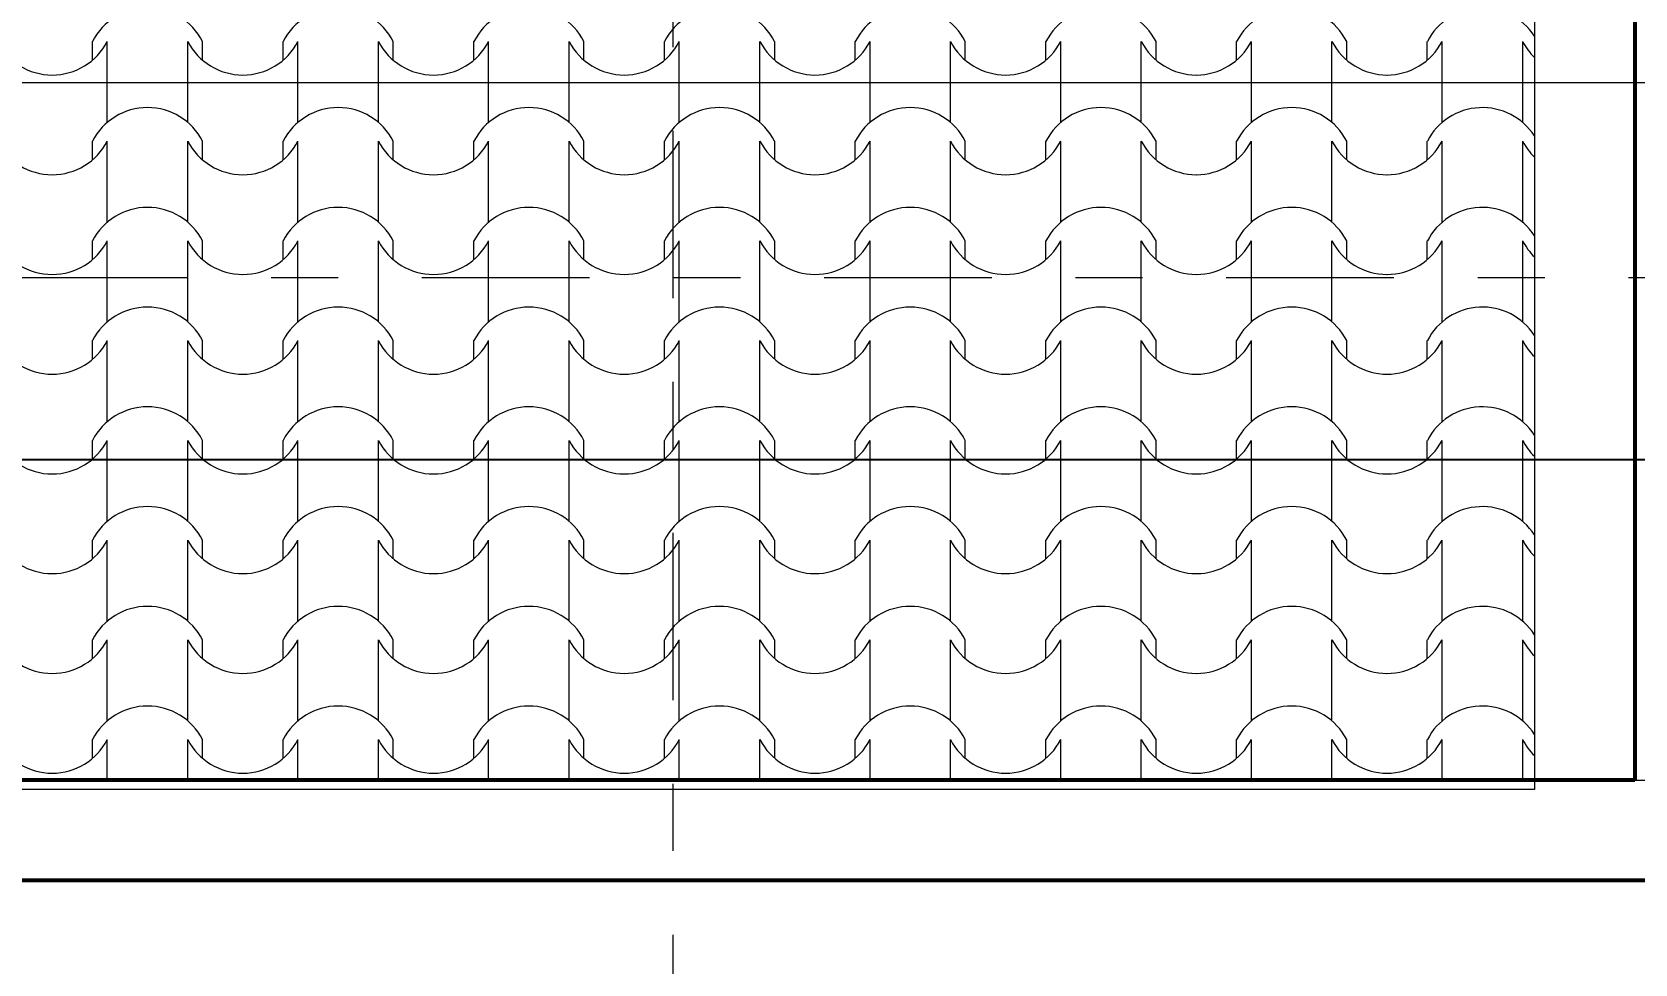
# Model space of a CAD drawing. Header units: metres. Extents: x -50 to 76, y -61 to 14.
# Drawn here: x 59.12 to 61.511, y -4.624 to -3.233 of the extents above; entities that cross this region are included whole.
import ezdxf

# ---------------------------------------------------------------- set-up
doc = ezdxf.new("R2010")
doc.units = ezdxf.units.M
doc.header["$MEASUREMENT"] = 0
doc.linetypes.add('CENTERX2', pattern=[4, 2.5, -0.5, 0.5, -0.5])
doc.linetypes.add('DASHDOT2', pattern=[0.5, 0.25, -0.125, 0, -0.125])
for name, color, linetype, lineweight in [('1 CORTES', 113, 'Continuous', 18), ('1 CUBIERTAS', 226, 'Continuous', 53), ('COTAS', 251, 'Continuous', 35), ('EJES', 251, 'CENTERX2', 0)]:
    doc.layers.add(name, color=color, linetype=linetype, lineweight=lineweight)
doc.layers.add('Nuevo_Estructura Compleja - Cubiertas', color=7, linetype='Continuous')
doc.layers.add('Nuevo_Estructura Compleja - Cubiertas_Pluma_Nº__92', color=7, linetype='Continuous', lineweight=13, true_color=0xbf8080)
doc.styles.add('cotas', font='romans.shx')
doc.dimstyles.new('COT-50', dxfattribs={"dimscale": 0.5, "dimtxt": 0.18, "dimasz": 0.05, "dimexe": 0.08, "dimexo": 0.1, "dimgap": 0.06, "dimtad": 1, "dimzin": 4, "dimdsep": 46, "dimtxsty": 'cotas', "dimblk1": 'COTA', "dimblk2": 'COTA', "dimsah": 1, "dimcen": 0.09, "dimse1": 1, "dimse2": 1, "dimclrd": 256, "dimclre": 253, "dimclrt": 14, "dimadec": 0, "dimazin": 0, "dimtfac": 1, "dimtix": 1, "dimtmove": 0, "dimatfit": 3, "dimldrblk": 'COTA', "dimfxl": 1, "dimtfill": 1, "dimtfillclr": 256, "dimtolj": 1, "dimtzin": 12, "dimarcsym": 0})

# ---------------------------------------------------------------- blocks, each defined once
blk = doc.blocks.new('*X26')
at = {"layer": 'Nuevo_Estructura Compleja - Cubiertas_Pluma_Nº__92', "color": 23, "linetype": 'Continuous', "lineweight": 13, "true_color": 0xbf8080}
for p, q in [((4.8989, -3.2753), (4.8989, -3.2475)), ((4.9209, -3.3079), (4.9209, -3.2475)), ((5.0411, -3.3079), (5.0411, -3.2475)), ((5.0631, -3.2753), (5.0631, -3.2475)), ((5.1834, -3.2753), (5.1834, -3.2475)), ((5.2054, -3.3079), (5.2054, -3.2475)), ((5.3256, -3.3079), (5.3256, -3.2475)), ((5.3476, -3.2753), (5.3476, -3.2475)), ((5.4678, -3.2753), (5.4678, -3.2475)), ((5.4898, -3.3079), (5.4898, -3.2475)), ((5.6101, -3.3079), (5.6101, -3.2475)), ((5.6321, -3.2753), (5.6321, -3.2475)), ((5.7523, -3.2753), (5.7523, -3.2475)), ((5.7743, -3.3079), (5.7743, -3.2475)), ((5.8946, -3.3079), (5.8946, -3.2475)), ((5.9166, -3.2753), (5.9166, -3.2475)), ((6.0368, -3.2753), (6.0368, -3.2475)), ((6.0588, -3.3079), (6.0588, -3.2475)), ((6.179, -3.3079), (6.179, -3.2475)), ((6.201, -3.2753), (6.201, -3.2475)), ((6.3213, -3.2753), (6.3213, -3.2475)), ((6.3433, -3.3079), (6.3433, -3.2475)), ((6.4635, -3.3079), (6.4635, -3.2475)), ((6.4855, -3.2753), (6.4855, -3.2475)), ((6.6058, -3.2753), (6.6058, -3.2475)), ((6.6278, -3.3079), (6.6278, -3.2475)), ((6.748, -3.3079), (6.748, -3.2475)), ((6.77, -3.2753), (6.77, -3.2475)), ((6.8902, -3.2753), (6.8902, -3.2475)), ((6.9122, -3.3079), (6.9122, -3.2475)), ((7.0325, -3.3079), (7.0325, -3.2475)), ((4.9209, -3.3683), (4.9209, -3.3079)), ((5.0411, -3.3683), (5.0411, -3.3079)), ((5.2054, -3.3683), (5.2054, -3.3079)), ((5.3256, -3.3683), (5.3256, -3.3079)), ((5.4898, -3.3683), (5.4898, -3.3079)), ((5.6101, -3.3683), (5.6101, -3.3079)), ((5.7743, -3.3683), (5.7743, -3.3079)), ((5.8946, -3.3683), (5.8946, -3.3079)), ((6.0588, -3.3683), (6.0588, -3.3079)), ((6.179, -3.3683), (6.179, -3.3079)), ((6.3433, -3.3683), (6.3433, -3.3079)), ((6.4635, -3.3683), (6.4635, -3.3079)), ((6.6278, -3.3683), (6.6278, -3.3079)), ((6.748, -3.3683), (6.748, -3.3079)), ((6.9122, -3.3683), (6.9122, -3.3079)), ((7.0325, -3.3683), (7.0325, -3.3079)), ((4.8989, -3.4241), (4.8989, -3.3964)), ((4.9209, -3.4568), (4.9209, -3.3964)), ((5.0411, -3.4568), (5.0411, -3.3964)), ((5.0631, -3.4241), (5.0631, -3.3964)), ((5.1834, -3.4241), (5.1834, -3.3964)), ((5.2054, -3.4568), (5.2054, -3.3964)), ((5.3256, -3.4568), (5.3256, -3.3964)), ((5.3476, -3.4241), (5.3476, -3.3964)), ((5.4678, -3.4241), (5.4678, -3.3964)), ((5.4898, -3.4568), (5.4898, -3.3964)), ((5.6101, -3.4568), (5.6101, -3.3964)), ((5.6321, -3.4241), (5.6321, -3.3964)), ((5.7523, -3.4241), (5.7523, -3.3964)), ((5.7743, -3.4568), (5.7743, -3.3964)), ((5.8946, -3.4568), (5.8946, -3.3964)), ((5.9166, -3.4241), (5.9166, -3.3964)), ((6.0368, -3.4241), (6.0368, -3.3964)), ((6.0588, -3.4568), (6.0588, -3.3964)), ((6.179, -3.4568), (6.179, -3.3964)), ((6.201, -3.4241), (6.201, -3.3964)), ((6.3213, -3.4241), (6.3213, -3.3964)), ((6.3433, -3.4568), (6.3433, -3.3964)), ((6.4635, -3.4568), (6.4635, -3.3964)), ((6.4855, -3.4241), (6.4855, -3.3964)), ((6.6058, -3.4241), (6.6058, -3.3964)), ((6.6278, -3.4568), (6.6278, -3.3964)), ((6.748, -3.4568), (6.748, -3.3964)), ((6.77, -3.4241), (6.77, -3.3964)), ((6.8902, -3.4241), (6.8902, -3.3964)), ((6.9122, -3.4568), (6.9122, -3.3964)), ((7.0325, -3.4568), (7.0325, -3.3964)), ((4.9209, -3.5171), (4.9209, -3.4568)), ((5.0411, -3.5171), (5.0411, -3.4568)), ((5.2054, -3.5171), (5.2054, -3.4568)), ((5.3256, -3.5171), (5.3256, -3.4568)), ((5.4898, -3.5171), (5.4898, -3.4568)), ((5.6101, -3.5171), (5.6101, -3.4568)), ((5.7743, -3.5171), (5.7743, -3.4568)), ((5.8946, -3.5171), (5.8946, -3.4568)), ((6.0588, -3.5171), (6.0588, -3.4568)), ((6.179, -3.5171), (6.179, -3.4568)), ((6.3433, -3.5171), (6.3433, -3.4568)), ((6.4635, -3.5171), (6.4635, -3.4568)), ((6.6278, -3.5171), (6.6278, -3.4568)), ((6.748, -3.5171), (6.748, -3.4568)), ((6.9122, -3.5171), (6.9122, -3.4568)), ((7.0325, -3.5171), (7.0325, -3.4568)), ((4.8989, -3.573), (4.8989, -3.5453)), ((4.9209, -3.6056), (4.9209, -3.5453)), ((5.0411, -3.6056), (5.0411, -3.5453)), ((5.0631, -3.573), (5.0631, -3.5453)), ((5.1834, -3.573), (5.1834, -3.5453)), ((5.2054, -3.6056), (5.2054, -3.5453)), ((5.3256, -3.6056), (5.3256, -3.5453)), ((5.3476, -3.573), (5.3476, -3.5453)), ((5.4678, -3.573), (5.4678, -3.5453)), ((5.4898, -3.6056), (5.4898, -3.5453)), ((5.6101, -3.6056), (5.6101, -3.5453)), ((5.6321, -3.573), (5.6321, -3.5453)), ((5.7523, -3.573), (5.7523, -3.5453)), ((5.7743, -3.6056), (5.7743, -3.5453)), ((5.8946, -3.6056), (5.8946, -3.5453)), ((5.9166, -3.573), (5.9166, -3.5453)), ((6.0368, -3.573), (6.0368, -3.5453)), ((6.0588, -3.6056), (6.0588, -3.5453)), ((6.179, -3.6056), (6.179, -3.5453)), ((6.201, -3.573), (6.201, -3.5453)), ((6.3213, -3.573), (6.3213, -3.5453)), ((6.3433, -3.6056), (6.3433, -3.5453)), ((6.4635, -3.6056), (6.4635, -3.5453)), ((6.4855, -3.573), (6.4855, -3.5453)), ((6.6058, -3.573), (6.6058, -3.5453)), ((6.6278, -3.6056), (6.6278, -3.5453)), ((6.748, -3.6056), (6.748, -3.5453)), ((6.77, -3.573), (6.77, -3.5453)), ((6.8902, -3.573), (6.8902, -3.5453)), ((6.9122, -3.6056), (6.9122, -3.5453)), ((7.0325, -3.6056), (7.0325, -3.5453)), ((4.9209, -3.666), (4.9209, -3.6056)), ((5.0411, -3.666), (5.0411, -3.6056)), ((5.2054, -3.666), (5.2054, -3.6056)), ((5.3256, -3.666), (5.3256, -3.6056)), ((5.4898, -3.666), (5.4898, -3.6056)), ((5.6101, -3.666), (5.6101, -3.6056)), ((5.7743, -3.666), (5.7743, -3.6056)), ((5.8946, -3.666), (5.8946, -3.6056)), ((6.0588, -3.666), (6.0588, -3.6056)), ((6.179, -3.666), (6.179, -3.6056)), ((6.3433, -3.666), (6.3433, -3.6056)), ((6.4635, -3.666), (6.4635, -3.6056)), ((6.6278, -3.666), (6.6278, -3.6056)), ((6.748, -3.666), (6.748, -3.6056)), ((6.9122, -3.666), (6.9122, -3.6056)), ((7.0325, -3.666), (7.0325, -3.6056)), ((4.8989, -3.7219), (4.8989, -3.6941)), ((4.9209, -3.7545), (4.9209, -3.6941)), ((5.0411, -3.7545), (5.0411, -3.6941)), ((5.0631, -3.7219), (5.0631, -3.6941)), ((5.1834, -3.7219), (5.1834, -3.6941)), ((5.2054, -3.7545), (5.2054, -3.6941)), ((5.3256, -3.7545), (5.3256, -3.6941)), ((5.3476, -3.7219), (5.3476, -3.6941)), ((5.4678, -3.7219), (5.4678, -3.6941)), ((5.4898, -3.7545), (5.4898, -3.6941)), ((5.6101, -3.7545), (5.6101, -3.6941)), ((5.6321, -3.7219), (5.6321, -3.6941)), ((5.7523, -3.7219), (5.7523, -3.6941)), ((5.7743, -3.7545), (5.7743, -3.6941)), ((5.8946, -3.7545), (5.8946, -3.6941)), ((5.9166, -3.7219), (5.9166, -3.6941)), ((6.0368, -3.7219), (6.0368, -3.6941)), ((6.0588, -3.7545), (6.0588, -3.6941)), ((6.179, -3.7545), (6.179, -3.6941)), ((6.201, -3.7219), (6.201, -3.6941)), ((6.3213, -3.7219), (6.3213, -3.6941)), ((6.3433, -3.7545), (6.3433, -3.6941)), ((6.4635, -3.7545), (6.4635, -3.6941)), ((6.4855, -3.7219), (6.4855, -3.6941)), ((6.6058, -3.7219), (6.6058, -3.6941)), ((6.6278, -3.7545), (6.6278, -3.6941)), ((6.748, -3.7545), (6.748, -3.6941)), ((6.77, -3.7219), (6.77, -3.6941)), ((6.8902, -3.7219), (6.8902, -3.6941)), ((6.9122, -3.7545), (6.9122, -3.6941)), ((7.0325, -3.7545), (7.0325, -3.6941)), ((4.9209, -3.8149), (4.9209, -3.7545)), ((5.0411, -3.8149), (5.0411, -3.7545)), ((5.2054, -3.8149), (5.2054, -3.7545)), ((5.3256, -3.8149), (5.3256, -3.7545)), ((5.4898, -3.8149), (5.4898, -3.7545)), ((5.6101, -3.8149), (5.6101, -3.7545)), ((5.7743, -3.8149), (5.7743, -3.7545)), ((5.8946, -3.8149), (5.8946, -3.7545)), ((6.0588, -3.8149), (6.0588, -3.7545)), ((6.179, -3.8149), (6.179, -3.7545)), ((6.3433, -3.8149), (6.3433, -3.7545)), ((6.4635, -3.8149), (6.4635, -3.7545)), ((6.6278, -3.8149), (6.6278, -3.7545)), ((6.748, -3.8149), (6.748, -3.7545)), ((6.9122, -3.8149), (6.9122, -3.7545)), ((7.0325, -3.8149), (7.0325, -3.7545)), ((4.8989, -3.8708), (4.8989, -3.843)), ((4.9209, -3.9034), (4.9209, -3.843)), ((5.0411, -3.9034), (5.0411, -3.843)), ((5.0631, -3.8708), (5.0631, -3.843)), ((5.1834, -3.8708), (5.1834, -3.843)), ((5.2054, -3.9034), (5.2054, -3.843)), ((5.3256, -3.9034), (5.3256, -3.843)), ((5.3476, -3.8708), (5.3476, -3.843)), ((5.4678, -3.8708), (5.4678, -3.843)), ((5.4898, -3.9034), (5.4898, -3.843)), ((5.6101, -3.9034), (5.6101, -3.843)), ((5.6321, -3.8708), (5.6321, -3.843)), ((5.7523, -3.8708), (5.7523, -3.843)), ((5.7743, -3.9034), (5.7743, -3.843)), ((5.8946, -3.9034), (5.8946, -3.843)), ((5.9166, -3.8708), (5.9166, -3.843)), ((6.0368, -3.8708), (6.0368, -3.843)), ((6.0588, -3.9034), (6.0588, -3.843)), ((6.179, -3.9034), (6.179, -3.843)), ((6.201, -3.8708), (6.201, -3.843)), ((6.3213, -3.8708), (6.3213, -3.843)), ((6.3433, -3.9034), (6.3433, -3.843)), ((6.4635, -3.9034), (6.4635, -3.843)), ((6.4855, -3.8708), (6.4855, -3.843)), ((6.6058, -3.8708), (6.6058, -3.843)), ((6.6278, -3.9034), (6.6278, -3.843)), ((6.748, -3.9034), (6.748, -3.843)), ((6.77, -3.8708), (6.77, -3.843)), ((6.8902, -3.8708), (6.8902, -3.843)), ((6.9122, -3.9034), (6.9122, -3.843)), ((7.0325, -3.9034), (7.0325, -3.843)), ((4.9209, -3.9638), (4.9209, -3.9034)), ((5.0411, -3.9638), (5.0411, -3.9034)), ((5.2054, -3.9638), (5.2054, -3.9034)), ((5.3256, -3.9638), (5.3256, -3.9034)), ((5.4898, -3.9638), (5.4898, -3.9034)), ((5.6101, -3.9638), (5.6101, -3.9034)), ((5.7743, -3.9638), (5.7743, -3.9034)), ((5.8946, -3.9638), (5.8946, -3.9034)), ((6.0588, -3.9638), (6.0588, -3.9034)), ((6.179, -3.9638), (6.179, -3.9034)), ((6.3433, -3.9638), (6.3433, -3.9034)), ((6.4635, -3.9638), (6.4635, -3.9034)), ((6.6278, -3.9638), (6.6278, -3.9034)), ((6.748, -3.9638), (6.748, -3.9034)), ((6.9122, -3.9638), (6.9122, -3.9034)), ((7.0325, -3.9638), (7.0325, -3.9034)), ((4.8989, -4.0196), (4.8989, -3.9919)), ((4.9209, -4.0523), (4.9209, -3.9919)), ((5.0411, -4.0523), (5.0411, -3.9919)), ((5.0631, -4.0196), (5.0631, -3.9919)), ((5.1834, -4.0196), (5.1834, -3.9919)), ((5.2054, -4.0523), (5.2054, -3.9919)), ((5.3256, -4.0523), (5.3256, -3.9919)), ((5.3476, -4.0196), (5.3476, -3.9919)), ((5.4678, -4.0196), (5.4678, -3.9919)), ((5.4898, -4.0523), (5.4898, -3.9919)), ((5.6101, -4.0523), (5.6101, -3.9919)), ((5.6321, -4.0196), (5.6321, -3.9919)), ((5.7523, -4.0196), (5.7523, -3.9919)), ((5.7743, -4.0523), (5.7743, -3.9919)), ((5.8946, -4.0523), (5.8946, -3.9919)), ((5.9166, -4.0196), (5.9166, -3.9919)), ((6.0368, -4.0196), (6.0368, -3.9919)), ((6.0588, -4.0523), (6.0588, -3.9919)), ((6.179, -4.0523), (6.179, -3.9919)), ((6.201, -4.0196), (6.201, -3.9919)), ((6.3213, -4.0196), (6.3213, -3.9919)), ((6.3433, -4.0523), (6.3433, -3.9919)), ((6.4635, -4.0523), (6.4635, -3.9919)), ((6.4855, -4.0196), (6.4855, -3.9919)), ((6.6058, -4.0196), (6.6058, -3.9919)), ((6.6278, -4.0523), (6.6278, -3.9919)), ((6.748, -4.0523), (6.748, -3.9919)), ((6.77, -4.0196), (6.77, -3.9919)), ((6.8902, -4.0196), (6.8902, -3.9919)), ((6.9122, -4.0523), (6.9122, -3.9919)), ((7.0325, -4.0523), (7.0325, -3.9919)), ((4.9209, -4.1126), (4.9209, -4.0523)), ((5.0411, -4.1126), (5.0411, -4.0523)), ((5.2054, -4.1126), (5.2054, -4.0523)), ((5.3256, -4.1126), (5.3256, -4.0523)), ((5.4898, -4.1126), (5.4898, -4.0523)), ((5.6101, -4.1126), (5.6101, -4.0523)), ((5.7743, -4.1126), (5.7743, -4.0523)), ((5.8946, -4.1126), (5.8946, -4.0523)), ((6.0588, -4.1126), (6.0588, -4.0523)), ((6.179, -4.1126), (6.179, -4.0523)), ((6.3433, -4.1126), (6.3433, -4.0523)), ((6.4635, -4.1126), (6.4635, -4.0523)), ((6.6278, -4.1126), (6.6278, -4.0523)), ((6.748, -4.1126), (6.748, -4.0523)), ((6.9122, -4.1126), (6.9122, -4.0523)), ((7.0325, -4.1126), (7.0325, -4.0523)), ((4.8989, -4.1685), (4.8989, -4.1408)), ((4.9209, -4.2011), (4.9209, -4.1408)), ((5.0411, -4.2011), (5.0411, -4.1408)), ((5.0631, -4.1685), (5.0631, -4.1408)), ((5.1834, -4.1685), (5.1834, -4.1408)), ((5.2054, -4.2011), (5.2054, -4.1408)), ((5.3256, -4.2011), (5.3256, -4.1408)), ((5.3476, -4.1685), (5.3476, -4.1408)), ((5.4678, -4.1685), (5.4678, -4.1408)), ((5.4898, -4.2011), (5.4898, -4.1408)), ((5.6101, -4.2011), (5.6101, -4.1408)), ((5.6321, -4.1685), (5.6321, -4.1408)), ((5.7523, -4.1685), (5.7523, -4.1408)), ((5.7743, -4.2011), (5.7743, -4.1408)), ((5.8946, -4.2011), (5.8946, -4.1408)), ((5.9166, -4.1685), (5.9166, -4.1408)), ((6.0368, -4.1685), (6.0368, -4.1408)), ((6.0588, -4.2011), (6.0588, -4.1408)), ((6.179, -4.2011), (6.179, -4.1408)), ((6.201, -4.1685), (6.201, -4.1408)), ((6.3213, -4.1685), (6.3213, -4.1408)), ((6.3433, -4.2011), (6.3433, -4.1408)), ((6.4635, -4.2011), (6.4635, -4.1408)), ((6.4855, -4.1685), (6.4855, -4.1408)), ((6.6058, -4.1685), (6.6058, -4.1408)), ((6.6278, -4.2011), (6.6278, -4.1408)), ((6.748, -4.2011), (6.748, -4.1408)), ((6.77, -4.1685), (6.77, -4.1408)), ((6.8902, -4.1685), (6.8902, -4.1408)), ((6.9122, -4.2011), (6.9122, -4.1408)), ((7.0325, -4.2011), (7.0325, -4.1408)), ((4.9209, -4.2615), (4.9209, -4.2011)), ((5.0411, -4.2615), (5.0411, -4.2011)), ((5.2054, -4.2615), (5.2054, -4.2011)), ((5.3256, -4.2615), (5.3256, -4.2011)), ((5.4898, -4.2615), (5.4898, -4.2011)), ((5.6101, -4.2615), (5.6101, -4.2011)), ((5.7743, -4.2615), (5.7743, -4.2011)), ((5.8946, -4.2615), (5.8946, -4.2011)), ((6.0588, -4.2615), (6.0588, -4.2011)), ((6.179, -4.2615), (6.179, -4.2011)), ((6.3433, -4.2615), (6.3433, -4.2011)), ((6.4635, -4.2615), (6.4635, -4.2011)), ((6.6278, -4.2615), (6.6278, -4.2011)), ((6.748, -4.2615), (6.748, -4.2011)), ((6.9122, -4.2615), (6.9122, -4.2011)), ((7.0325, -4.2615), (7.0325, -4.2011)), ((4.8989, -4.3174), (4.8989, -4.2896)), ((4.9209, -4.35), (4.9209, -4.2896)), ((5.0411, -4.35), (5.0411, -4.2896)), ((5.0631, -4.3174), (5.0631, -4.2896)), ((5.1834, -4.3174), (5.1834, -4.2896)), ((5.2054, -4.35), (5.2054, -4.2896)), ((5.3256, -4.35), (5.3256, -4.2896)), ((5.3476, -4.3174), (5.3476, -4.2896)), ((5.4678, -4.3174), (5.4678, -4.2896)), ((5.4898, -4.35), (5.4898, -4.2896)), ((5.6101, -4.35), (5.6101, -4.2896)), ((5.6321, -4.3174), (5.6321, -4.2896)), ((5.7523, -4.3174), (5.7523, -4.2896)), ((5.7743, -4.35), (5.7743, -4.2896)), ((5.8946, -4.35), (5.8946, -4.2896)), ((5.9166, -4.3174), (5.9166, -4.2896)), ((6.0368, -4.3174), (6.0368, -4.2896)), ((6.0588, -4.35), (6.0588, -4.2896)), ((6.179, -4.35), (6.179, -4.2896)), ((6.201, -4.3174), (6.201, -4.2896)), ((6.3213, -4.3174), (6.3213, -4.2896)), ((6.3433, -4.35), (6.3433, -4.2896)), ((6.4635, -4.35), (6.4635, -4.2896)), ((6.4855, -4.3174), (6.4855, -4.2896)), ((6.6058, -4.3174), (6.6058, -4.2896)), ((6.6278, -4.35), (6.6278, -4.2896)), ((6.748, -4.35), (6.748, -4.2896)), ((6.77, -4.3174), (6.77, -4.2896)), ((6.8902, -4.3174), (6.8902, -4.2896)), ((6.9122, -4.35), (6.9122, -4.2896)), ((7.0325, -4.35), (7.0325, -4.2896))]:
    blk.add_line(p, q, dxfattribs=at)
for centre, major_axis, start_param, end_param in [((4.981, -3.2884), (0.0919, 0), 0.466079, 2.675513), ((5.2655, -3.2884), (0.0919, 0), 0.466079, 2.675513), ((5.55, -3.2884), (0.0919, 0), 0.466079, 2.675513), ((5.8344, -3.2884), (0.0919, 0), 0.466079, 2.675513), ((6.1189, -3.2884), (0.0919, 0), 0.466079, 2.675513), ((6.4034, -3.2884), (0.0919, 0), 0.466079, 2.675513), ((6.6879, -3.2884), (0.0919, 0), 0.466079, 2.675513), ((6.9724, -3.2884), (0.0919, 0), 0.56502, 2.675513), ((4.839, -3.206), (0.0925, 0), 3.612631, 4.709413), ((4.8385, -3.206), (0.0925, 0), 4.715365, 5.812147), ((5.1235, -3.206), (0.0925, 0), 3.612631, 4.709413), ((5.123, -3.206), (0.0925, 0), 4.715365, 5.812147), ((5.408, -3.206), (0.0925, 0), 3.612631, 4.709413), ((5.4074, -3.206), (0.0925, 0), 4.715365, 5.812147), ((5.6925, -3.206), (0.0925, 0), 3.612631, 4.709413), ((5.6919, -3.206), (0.0925, 0), 4.715365, 5.812147), ((5.977, -3.206), (0.0925, 0), 3.612631, 4.709413), ((5.9764, -3.206), (0.0925, 0), 4.715365, 5.812147), ((6.2614, -3.206), (0.0925, 0), 3.612631, 4.709413), ((6.2609, -3.206), (0.0925, 0), 4.715365, 5.812147), ((6.5459, -3.206), (0.0925, 0), 3.612631, 4.709413), ((6.5454, -3.206), (0.0925, 0), 4.715365, 5.812147), ((6.8304, -3.206), (0.0925, 0), 3.612631, 4.709413), ((6.8298, -3.206), (0.0925, 0), 4.715365, 5.812147), ((7.1149, -3.206), (0.0925, 0), 3.612631, 3.934748), ((4.981, -3.4373), (0.0919, 0), 0.466079, 2.675513), ((5.2655, -3.4373), (0.0919, 0), 0.466079, 2.675513), ((5.55, -3.4373), (0.0919, 0), 0.466079, 2.675513), ((5.8344, -3.4373), (0.0919, 0), 0.466079, 2.675513), ((6.1189, -3.4373), (0.0919, 0), 0.466079, 2.675513), ((6.4034, -3.4373), (0.0919, 0), 0.466079, 2.675513), ((6.6879, -3.4373), (0.0919, 0), 0.466079, 2.675513), ((6.9724, -3.4373), (0.0919, 0), 0.56502, 2.675513), ((4.839, -3.3548), (0.0925, 0), 3.612631, 4.709413), ((4.8385, -3.3548), (0.0925, 0), 4.715365, 5.812147), ((5.1235, -3.3548), (0.0925, 0), 3.612631, 4.709413), ((5.123, -3.3548), (0.0925, 0), 4.715365, 5.812147), ((5.408, -3.3548), (0.0925, 0), 3.612631, 4.709413), ((5.4074, -3.3548), (0.0925, 0), 4.715365, 5.812147), ((5.6925, -3.3548), (0.0925, 0), 3.612631, 4.709413), ((5.6919, -3.3548), (0.0925, 0), 4.715365, 5.812147), ((5.977, -3.3548), (0.0925, 0), 3.612631, 4.709413), ((5.9764, -3.3548), (0.0925, 0), 4.715365, 5.812147), ((6.2614, -3.3548), (0.0925, 0), 3.612631, 4.709413), ((6.2609, -3.3548), (0.0925, 0), 4.715365, 5.812147), ((6.5459, -3.3548), (0.0925, 0), 3.612631, 4.709413), ((6.5454, -3.3548), (0.0925, 0), 4.715365, 5.812147), ((6.8304, -3.3548), (0.0925, 0), 3.612631, 4.709413), ((6.8298, -3.3548), (0.0925, 0), 4.715365, 5.812147), ((7.1149, -3.3548), (0.0925, 0), 3.612631, 3.934748), ((4.981, -3.5862), (0.0919, 0), 0.466079, 2.675513), ((5.2655, -3.5862), (0.0919, 0), 0.466079, 2.675513), ((5.55, -3.5862), (0.0919, 0), 0.466079, 2.675513), ((5.8344, -3.5862), (0.0919, 0), 0.466079, 2.675513), ((6.1189, -3.5862), (0.0919, 0), 0.466079, 2.675513), ((6.4034, -3.5862), (0.0919, 0), 0.466079, 2.675513), ((6.6879, -3.5862), (0.0919, 0), 0.466079, 2.675513), ((6.9724, -3.5862), (0.0919, 0), 0.56502, 2.675513), ((4.839, -3.5037), (0.0925, 0), 3.612631, 4.709413), ((4.8385, -3.5037), (0.0925, 0), 4.715365, 5.812147), ((5.1235, -3.5037), (0.0925, 0), 3.612631, 4.709413), ((5.123, -3.5037), (0.0925, 0), 4.715365, 5.812147), ((5.408, -3.5037), (0.0925, 0), 3.612631, 4.709413), ((5.4074, -3.5037), (0.0925, 0), 4.715365, 5.812147), ((5.6925, -3.5037), (0.0925, 0), 3.612631, 4.709413), ((5.6919, -3.5037), (0.0925, 0), 4.715365, 5.812147), ((5.977, -3.5037), (0.0925, 0), 3.612631, 4.709413), ((5.9764, -3.5037), (0.0925, 0), 4.715365, 5.812147), ((6.2614, -3.5037), (0.0925, 0), 3.612631, 4.709413), ((6.2609, -3.5037), (0.0925, 0), 4.715365, 5.812147), ((6.5459, -3.5037), (0.0925, 0), 3.612631, 4.709413), ((6.5454, -3.5037), (0.0925, 0), 4.715365, 5.812147), ((6.8304, -3.5037), (0.0925, 0), 3.612631, 4.709413), ((6.8298, -3.5037), (0.0925, 0), 4.715365, 5.812147), ((7.1149, -3.5037), (0.0925, 0), 3.612631, 3.934748), ((4.981, -3.735), (0.0919, 0), 0.466079, 2.675513), ((5.2655, -3.735), (0.0919, 0), 0.466079, 2.675513), ((5.55, -3.735), (0.0919, 0), 0.466079, 2.675513), ((5.8344, -3.735), (0.0919, 0), 0.466079, 2.675513), ((6.1189, -3.735), (0.0919, 0), 0.466079, 2.675513), ((6.4034, -3.735), (0.0919, 0), 0.466079, 2.675513), ((6.6879, -3.735), (0.0919, 0), 0.466079, 2.675513), ((6.9724, -3.735), (0.0919, 0), 0.56502, 2.675513), ((4.839, -3.6526), (0.0925, 0), 3.612631, 4.709413), ((4.8385, -3.6526), (0.0925, 0), 4.715365, 5.812147), ((5.1235, -3.6526), (0.0925, 0), 3.612631, 4.709413), ((5.123, -3.6526), (0.0925, 0), 4.715365, 5.812147), ((5.408, -3.6526), (0.0925, 0), 3.612631, 4.709413), ((5.4074, -3.6526), (0.0925, 0), 4.715365, 5.812147), ((5.6925, -3.6526), (0.0925, 0), 3.612631, 4.709413), ((5.6919, -3.6526), (0.0925, 0), 4.715365, 5.812147), ((5.977, -3.6526), (0.0925, 0), 3.612631, 4.709413), ((5.9764, -3.6526), (0.0925, 0), 4.715365, 5.812147), ((6.2614, -3.6526), (0.0925, 0), 3.612631, 4.709413), ((6.2609, -3.6526), (0.0925, 0), 4.715365, 5.812147), ((6.5459, -3.6526), (0.0925, 0), 3.612631, 4.709413), ((6.5454, -3.6526), (0.0925, 0), 4.715365, 5.812147), ((6.8304, -3.6526), (0.0925, 0), 3.612631, 4.709413), ((6.8298, -3.6526), (0.0925, 0), 4.715365, 5.812147), ((7.1149, -3.6526), (0.0925, 0), 3.612631, 3.934748), ((4.981, -3.8839), (0.0919, 0), 0.466079, 2.675513), ((5.2655, -3.8839), (0.0919, 0), 0.466079, 2.675513), ((5.55, -3.8839), (0.0919, 0), 0.466079, 2.675513), ((5.8344, -3.8839), (0.0919, 0), 0.466079, 2.675513), ((6.1189, -3.8839), (0.0919, 0), 0.466079, 2.675513), ((6.4034, -3.8839), (0.0919, 0), 0.466079, 2.675513), ((6.6879, -3.8839), (0.0919, 0), 0.466079, 2.675513), ((6.9724, -3.8839), (0.0919, 0), 0.56502, 2.675513), ((4.839, -3.8015), (0.0925, 0), 3.612631, 4.709413), ((4.8385, -3.8015), (0.0925, 0), 4.715365, 5.812147), ((5.1235, -3.8015), (0.0925, 0), 3.612631, 4.709413), ((5.123, -3.8015), (0.0925, 0), 4.715365, 5.812147), ((5.408, -3.8015), (0.0925, 0), 3.612631, 4.709413), ((5.4074, -3.8015), (0.0925, 0), 4.715365, 5.812147), ((5.6925, -3.8015), (0.0925, 0), 3.612631, 4.709413), ((5.6919, -3.8015), (0.0925, 0), 4.715365, 5.812147), ((5.977, -3.8015), (0.0925, 0), 3.612631, 4.709413), ((5.9764, -3.8015), (0.0925, 0), 4.715365, 5.812147), ((6.2614, -3.8015), (0.0925, 0), 3.612631, 4.709413), ((6.2609, -3.8015), (0.0925, 0), 4.715365, 5.812147), ((6.5459, -3.8015), (0.0925, 0), 3.612631, 4.709413), ((6.5454, -3.8015), (0.0925, 0), 4.715365, 5.812147), ((6.8304, -3.8015), (0.0925, 0), 3.612631, 4.709413), ((6.8298, -3.8015), (0.0925, 0), 4.715365, 5.812147), ((7.1149, -3.8015), (0.0925, 0), 3.612631, 3.934748), ((4.981, -4.0328), (0.0919, 0), 0.466079, 2.675513), ((5.2655, -4.0328), (0.0919, 0), 0.466079, 2.675513), ((5.55, -4.0328), (0.0919, 0), 0.466079, 2.675513), ((5.8344, -4.0328), (0.0919, 0), 0.466079, 2.675513), ((6.1189, -4.0328), (0.0919, 0), 0.466079, 2.675513), ((6.4034, -4.0328), (0.0919, 0), 0.466079, 2.675513), ((6.6879, -4.0328), (0.0919, 0), 0.466079, 2.675513), ((6.9724, -4.0328), (0.0919, 0), 0.56502, 2.675513), ((4.839, -3.9503), (0.0925, 0), 3.612631, 4.709413), ((4.8385, -3.9503), (0.0925, 0), 4.715365, 5.812147), ((5.1235, -3.9503), (0.0925, 0), 3.612631, 4.709413), ((5.123, -3.9503), (0.0925, 0), 4.715365, 5.812147), ((5.408, -3.9503), (0.0925, 0), 3.612631, 4.709413), ((5.4074, -3.9503), (0.0925, 0), 4.715365, 5.812147), ((5.6925, -3.9503), (0.0925, 0), 3.612631, 4.709413), ((5.6919, -3.9503), (0.0925, 0), 4.715365, 5.812147), ((5.977, -3.9503), (0.0925, 0), 3.612631, 4.709413), ((5.9764, -3.9503), (0.0925, 0), 4.715365, 5.812147), ((6.2614, -3.9503), (0.0925, 0), 3.612631, 4.709413), ((6.2609, -3.9503), (0.0925, 0), 4.715365, 5.812147), ((6.5459, -3.9503), (0.0925, 0), 3.612631, 4.709413), ((6.5454, -3.9503), (0.0925, 0), 4.715365, 5.812147), ((6.8304, -3.9503), (0.0925, 0), 3.612631, 4.709413), ((6.8298, -3.9503), (0.0925, 0), 4.715365, 5.812147), ((7.1149, -3.9503), (0.0925, 0), 3.612631, 3.934748), ((6.9724, -4.1817), (0.0919, 0), 0.56502, 2.675513), ((4.981, -4.1817), (0.0919, 0), 0.466079, 2.675513), ((5.2655, -4.1817), (0.0919, 0), 0.466079, 2.675513), ((5.55, -4.1817), (0.0919, 0), 0.466079, 2.675513), ((5.8344, -4.1817), (0.0919, 0), 0.466079, 2.675513), ((6.1189, -4.1817), (0.0919, 0), 0.466079, 2.675513), ((6.4034, -4.1817), (0.0919, 0), 0.466079, 2.675513), ((6.6879, -4.1817), (0.0919, 0), 0.466079, 2.675513), ((4.839, -4.0992), (0.0925, 0), 3.612631, 4.709413), ((4.8385, -4.0992), (0.0925, 0), 4.715365, 5.812147), ((5.1235, -4.0992), (0.0925, 0), 3.612631, 4.709413), ((5.123, -4.0992), (0.0925, 0), 4.715365, 5.812147), ((5.408, -4.0992), (0.0925, 0), 3.612631, 4.709413), ((5.4074, -4.0992), (0.0925, 0), 4.715365, 5.812147), ((5.6925, -4.0992), (0.0925, 0), 3.612631, 4.709413), ((5.6919, -4.0992), (0.0925, 0), 4.715365, 5.812147), ((5.977, -4.0992), (0.0925, 0), 3.612631, 4.709413), ((5.9764, -4.0992), (0.0925, 0), 4.715365, 5.812147), ((6.2614, -4.0992), (0.0925, 0), 3.612631, 4.709413), ((6.2609, -4.0992), (0.0925, 0), 4.715365, 5.812147), ((6.5459, -4.0992), (0.0925, 0), 3.612631, 4.709413), ((6.5454, -4.0992), (0.0925, 0), 4.715365, 5.812147), ((6.8304, -4.0992), (0.0925, 0), 3.612631, 4.709413), ((6.8298, -4.0992), (0.0925, 0), 4.715365, 5.812147), ((7.1149, -4.0992), (0.0925, 0), 3.612631, 3.934748), ((4.981, -4.3305), (0.0919, 0), 0.466079, 2.675513), ((5.2655, -4.3305), (0.0919, 0), 0.466079, 2.675513), ((5.55, -4.3305), (0.0919, 0), 0.466079, 2.675513), ((5.8344, -4.3305), (0.0919, 0), 0.466079, 2.675513), ((6.1189, -4.3305), (0.0919, 0), 0.466079, 2.675513), ((6.4034, -4.3305), (0.0919, 0), 0.466079, 2.675513), ((6.6879, -4.3305), (0.0919, 0), 0.466079, 2.675513), ((6.9724, -4.3305), (0.0919, 0), 0.56502, 2.675513), ((4.839, -4.2481), (0.0925, 0), 3.612631, 4.709413), ((4.8385, -4.2481), (0.0925, 0), 4.715365, 5.812147), ((5.1235, -4.2481), (0.0925, 0), 3.612631, 4.709413), ((5.123, -4.2481), (0.0925, 0), 4.715365, 5.812147), ((5.408, -4.2481), (0.0925, 0), 3.612631, 4.709413), ((5.4074, -4.2481), (0.0925, 0), 4.715365, 5.812147), ((5.6925, -4.2481), (0.0925, 0), 3.612631, 4.709413), ((5.6919, -4.2481), (0.0925, 0), 4.715365, 5.812147), ((5.977, -4.2481), (0.0925, 0), 3.612631, 4.709413), ((5.9764, -4.2481), (0.0925, 0), 4.715365, 5.812147), ((6.2614, -4.2481), (0.0925, 0), 3.612631, 4.709413), ((6.2609, -4.2481), (0.0925, 0), 4.715365, 5.812147), ((6.5459, -4.2481), (0.0925, 0), 3.612631, 4.709413), ((6.5454, -4.2481), (0.0925, 0), 4.715365, 5.812147), ((6.8304, -4.2481), (0.0925, 0), 3.612631, 4.709413), ((6.8298, -4.2481), (0.0925, 0), 4.715365, 5.812147), ((7.1149, -4.2481), (0.0925, 0), 3.612631, 3.934748)]:
    blk.add_ellipse(centre, major_axis=major_axis, ratio=0.990268, start_param=start_param, end_param=end_param, dxfattribs=at)
blk = doc.blocks.new('Cubierta_1', base_point=(-4.2, -4.35))
at = {"layer": 'Nuevo_Estructura Compleja - Cubiertas_Pluma_Nº__92', "color": 23, "linetype": 'Continuous', "lineweight": 13, "true_color": 0xbf8080, "flags": 128}
for points in [[(7.05, 0.8475), (7.05, -4.35)], [(7.05, -4.35), (-4.2, -4.35)], [(7.05, -4.35), (7.05, -4.3639)], [(7.05, -4.3639), (-4.2, -4.3639)]]:
    blk.add_lwpolyline(points, dxfattribs=at)
at = {"layer": 'Nuevo_Estructura Compleja - Cubiertas', "color": 23, "linetype": 'Continuous', "lineweight": 13, "true_color": 0xbf8080}
blk.add_blockref('*X26', (0, 0), dxfattribs=at)
blk = doc.blocks.new('COTA')
for p, q in [((0, 1.5), (0, -1.5)), ((-1, 0), (1, 0))]:
    blk.add_line(p, q)
blk.add_circle((0, 0), 0.5)
blk = doc.blocks.new('*D619')
at = {"layer": 'COTAS', "lineweight": -2, "transparency": 16777216}
blk.add_line((49.9859, -3.8714), (61.6359, -3.8714), dxfattribs=at)
at = {"layer": 'Defpoints', "color": 0, "transparency": 16777216}
for p in [(61.6609, -3.8714), (49.9609, -4.5), (61.6609, -4.5)]:
    blk.add_point(p, dxfattribs=at)
at = {"layer": 'COTAS', "lineweight": -2, "transparency": 16777216, "xscale": 0.025, "yscale": 0.025, "zscale": 0.025, "rotation": 180}
blk.add_blockref('COTA', (49.9609, -3.8714), dxfattribs=at)
at = {"layer": 'COTAS', "lineweight": -2, "transparency": 16777216, "xscale": 0.025, "yscale": 0.025, "zscale": 0.025}
blk.add_blockref('COTA', (61.6609, -3.8714), dxfattribs=at)
at = {"layer": 'COTAS', "color": 14, "transparency": 16777216, "insert": (55.8109, -3.7964), "char_height": 0.09, "attachment_point": 5, "style": 'cotas', "bg_fill": 3, "box_fill_scale": 1.25, "bg_fill_color": 256, "bg_fill_true_color": 13158600, "bg_fill_transparency": 0}
blk.add_mtext('\\A1;11.70', dxfattribs=at)
blk = doc.blocks.new('*D657')
at = {"layer": 'COTAS', "lineweight": -2, "transparency": 16777216}
blk.add_line((56.7241, 0.575), (56.7241, -4.325), dxfattribs=at)
at = {"layer": 'Defpoints', "color": 0, "transparency": 16777216}
for p in [(61.5109, 0.6), (56.7241, -4.35), (61.5109, -4.35)]:
    blk.add_point(p, dxfattribs=at)
at = {"layer": 'COTAS', "lineweight": -2, "transparency": 16777216, "xscale": 0.025, "yscale": 0.025, "zscale": 0.025}
for p, rotation in [((56.7241, 0.6), 90), ((56.7241, -4.35), 270)]:
    blk.add_blockref('COTA', p, dxfattribs=dict(at, rotation=rotation))
at = {"layer": 'COTAS', "color": 14, "transparency": 16777216, "insert": (56.6491, -1.875), "char_height": 0.09, "attachment_point": 5, "rotation": 90, "style": 'cotas', "bg_fill": 3, "box_fill_scale": 1.25, "bg_fill_color": 256, "bg_fill_true_color": 13158600, "bg_fill_transparency": 0}
blk.add_mtext('\\A1;4.95', dxfattribs=at)

msp = doc.modelspace()

# ---------------------------------------------------------------- linework, layer by layer
at = {"layer": '1 CORTES'}
msp.add_line((45.2813, -3.3086), (68.1098, -3.3086), dxfattribs=at)
at = {"layer": '1 CUBIERTAS'}
for points in [[(61.6609, -4.5), (49.9609, -4.5), (49.9609, 1.4), (61.6609, 1.4)], [(61.5109, -4.35), (50.1109, -4.35), (50.1109, 1.25), (61.5109, 1.25)]]:
    msp.add_lwpolyline(points, close=True, dxfattribs=at)
at = {"layer": 'EJES', "linetype": 'DASHDOT2'}
for p, q in [((60.0759, -10.2308), (60.0759, 7.233)), ((60.0759, -10.2308), (60.0759, 7.233)), ((45.3013, -3.6), (69.0229, -3.6)), ((45.3013, -4.35), (69.0229, -4.35))]:
    msp.add_line(p, q, dxfattribs=at)

# ---------------------------------------------------------------- block references
at = {"layer": 'Nuevo_Estructura Compleja - Cubiertas', "color": 23, "linetype": 'Continuous', "lineweight": 13, "true_color": 0xbf8080}
msp.add_blockref('Cubierta_1', (50.1109, -4.35), dxfattribs=at)

# ---------------------------------------------------------------- next in the draw order: dimensions: what is measured, and where the dimension line sits
at = {"layer": 'COTAS'}
dim = msp.add_linear_dim(base=(61.6609, -3.8714), p1=(49.9609, -4.5), p2=(61.6609, -4.5), dimstyle='COT-50', dxfattribs=at)
dim.commit()
dim.dimension.update_dxf_attribs({"geometry": '*D619', "text_midpoint": (55.8109, -3.7964)})

# ---------------------------------------------------------------- next in the draw order: dimensions: what is measured, and where the dimension line sits
dim = msp.add_linear_dim(base=(56.7241, -4.35), p1=(61.5109, 0.6), p2=(61.5109, -4.35), angle=90, dimstyle='COT-50', dxfattribs=at)
dim.commit()
dim.dimension.update_dxf_attribs({"geometry": '*D657', "text_midpoint": (56.6491, -1.875)})

doc.saveas('drawing.dxf')
